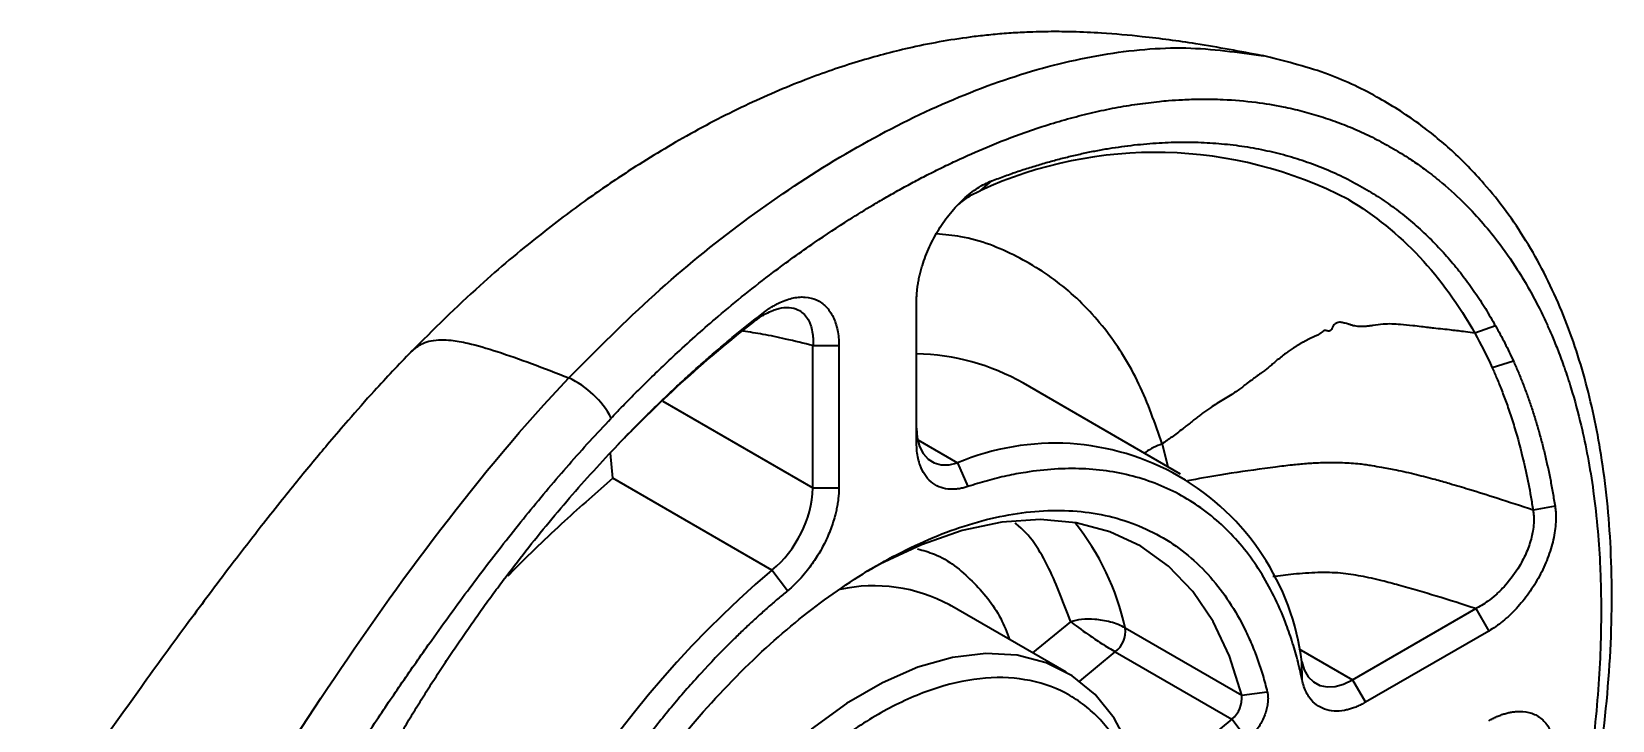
# Model space of a CAD drawing. Header units: millimetres. Extents: x 5 to 416, y 2 to 292.
# Drawn here: x 100.17 to 136.14, y 119.32 to 134.99 of the extents above; entities that cross this region are included whole.
import ezdxf

# ---------------------------------------------------------------- set-up
doc = ezdxf.new("R2010")
doc.units = ezdxf.units.MM

msp = doc.modelspace()

# ---------------------------------------------------------------- linework, layer by layer
at = {"color": 7, "linetype": 'Continuous', "lineweight": 35}
for p, q in [((121.74747, 131.36629), (122.01326, 131.59152)), ((120.3039, 125.62623), (120.3039, 128.86341)), ((116.82677, 128.59742), (116.65504, 128.42632)), ((133.47694, 128.29244), (133.00309, 128.12652)), ((117.94688, 127.8429), (118.53613, 127.8429)), ((117.94688, 124.60572), (117.94688, 127.8429)), ((118.53613, 127.8429), (118.53613, 124.60572)), ((133.88459, 127.49169), (133.40345, 127.34013)), ((126.31231, 124.92274), (122.7333, 126.98885)), ((114.52873, 126.57897), (117.94688, 124.60572)), ((120.32966, 125.69827), (121.23753, 125.17417)), ((125.89376, 125.60929), (126.02434, 125.08897)), ((113.39249, 124.82577), (113.34003, 125.39361)), ((117.01325, 122.73555), (113.39249, 124.82577)), ((121.23753, 125.17417), (121.47093, 124.63594)), ((117.94688, 124.60572), (118.53613, 124.60572)), ((134.83177, 124.19), (134.33133, 124.10028)), ((117.3691, 122.26801), (117.01325, 122.73555)), ((123.70835, 120.41207), (121.0567, 121.94283)), ((121.09275, 121.92169), (121.0567, 121.94283)), ((130.22097, 120.23953), (133.02846, 121.86026)), ((133.02846, 121.86026), (133.32309, 121.34995)), ((122.94778, 120.85113), (123.81066, 121.56106)), ((125.05091, 121.42066), (127.70256, 119.88989)), ((133.32309, 121.34995), (130.5156, 119.72922)), ((124.01566, 120.20909), (124.82626, 120.87601)), ((124.82626, 120.87601), (127.47791, 119.34524)), ((129.00373, 120.94223), (130.22097, 120.23953)), ((129.07462, 120.245), (129.06818, 120.65216)), ((130.22097, 120.23953), (130.5156, 119.72922)), ((127.70256, 119.88989), (128.2831, 119.96703)), ((127.47791, 119.34524), (125.74748, 117.92154)), ((127.8338, 118.87773), (127.47791, 119.34524))]:
    msp.add_line(p, q, dxfattribs=at)
at = {"color": 7, "linetype": 'Continuous', "lineweight": 35, "flags": 128}
for points in [[(120.3039, 125.9664), (120.32093, 125.74574), (120.37151, 125.55111), (120.45419, 125.38814), (120.56658, 125.26153), (120.70543, 125.17495), (120.86673, 125.13089), (121.04582, 125.13063), (121.23753, 125.17417)], [(127.70256, 119.88989), (127.42455, 120.77615), (127.05105, 121.56687), (126.58635, 122.25295), (126.03579, 122.8265), (125.40572, 123.28092), (124.70338, 123.61097), (123.93686, 123.81287), (123.11498, 123.88429), (122.24718, 123.82441), (121.34347, 123.63391), (120.41423, 123.31499), (119.47016, 122.87131), (119.12395, 122.67922)], [(125.14836, 118.71634), (124.80086, 119.36518), (124.36397, 119.90544), (123.84454, 120.32863), (123.25078, 120.62807), (122.59203, 120.79904), (121.87866, 120.83886), (121.12193, 120.7469), (120.33374, 120.5246), (119.52652, 120.17546), (118.71298, 119.705), (117.90593, 119.12061)], [(129.06818, 120.65216), (129.12631, 120.46434), (129.21607, 120.30935), (129.33486, 120.19166), (129.47926, 120.11468), (129.64508, 120.08063), (129.82754, 120.09048), (130.02137, 120.14397), (130.22097, 120.23953)]]:
    msp.add_lwpolyline(points, dxfattribs=at)
at = {"color": 7, "linetype": 'Continuous', "lineweight": 35}
for centre, radius, start, end in [((125.73555, 122.7017), 9.53834, 62.56712, 114.715352), ((120.18495, 122.48602), 5.17393, 60.492661, 88.682687), ((111.50011, 125.19713), 2.10889, 28.28356, 65.032694), ((123.4485, 119.96178), 5.66193, 7.003719, 112.985529), ((115.33997, 124.73901), 2.61031, 309.868435, 357.072954), ((119.32913, 120.16166), 5.85866, 12.409388, 38.614786), ((132.09518, 104.98592), 23.29193, 130.3547, 169.6453), ((119.33701, 118.77673), 3.60299, 61.491137, 102.391319), ((124.44869, 121.3504), 0.6063, 308.5166, 6.654361), ((127.10034, 119.81963), 0.6063, 308.5166, 6.654361)]:
    msp.add_arc(centre, radius, start, end, dxfattribs=at)
for points, knots in [([(128.17504, 134.43981), (127.67027, 134.53458), (126.76301, 134.70492), (125.53892, 134.86869), (124.60228, 134.95186), (123.90787, 134.9833), (123.3423, 134.98879), (122.86003, 134.97743), (122.39617, 134.95106), (121.98439, 134.91523), (121.27476, 134.83646), (120.27264, 134.66207), (119.02684, 134.3355), (117.79186, 133.91596), (116.46589, 133.35283), (115.09749, 132.6477), (113.86946, 131.90409), (112.75017, 131.14115), (111.61653, 130.28569), (110.25895, 129.14834), (109.30905, 128.20673), (108.78913, 127.69136)], [0, 0, 0, 0, 0.06607767, 0.11876494, 0.15876507, 0.18706352, 0.20826503, 0.23269764, 0.25105472, 0.26998873, 0.28941263, 0.36208629, 0.42204331, 0.48662159, 0.56091936, 0.63871049, 0.71194457, 0.76401758, 0.82576834, 0.90463688, 1, 1, 1, 1]), ([(112.39028, 127.10894), (113.03642, 127.75881), (114.32958, 129.0594), (116.36507, 130.70286), (118.43071, 132.09917), (120.50437, 133.20939), (122.55322, 134.02285), (124.54348, 134.51238), (126.44986, 134.68518), (127.61496, 134.51782), (128.1956, 134.43441)], [0, 0, 0, 0, 0.124968, 0.250103, 0.37539, 0.50070651, 0.62591221, 0.75093832, 0.87587704, 1, 1, 1, 1]), ([(112.93363, 90.93529), (113.47369, 91.01107), (114.50289, 91.15547), (115.99611, 91.60781), (117.29235, 92.11907), (118.42011, 92.65812), (119.4763, 93.23616), (120.63764, 93.95268), (121.90205, 94.83438), (123.15073, 95.82232), (124.19526, 96.7418), (125.04469, 97.55071), (125.91983, 98.44096), (126.96457, 99.59337), (128.16826, 101.06169), (129.37273, 102.70185), (130.61818, 104.5912), (131.86943, 106.74294), (133.08474, 109.18149), (134.01218, 111.41387), (134.66327, 113.29452), (135.10931, 114.81225), (135.4937, 116.3781), (135.87211, 118.38473), (136.12615, 120.74164), (136.14146, 123.18362), (135.9265, 125.29475), (135.5333, 127.12922), (134.96862, 128.76826), (134.33306, 130.00514), (133.72448, 130.90792), (133.16879, 131.60254), (132.50805, 132.2791), (131.69668, 132.94427), (130.74119, 133.54907), (129.56558, 134.09907), (128.65485, 134.32217), (128.17304, 134.44021)], [0, 0, 0, 0, 0.034025, 0.0648418, 0.09084702, 0.11218801, 0.13261117, 0.15437524, 0.18222703, 0.20939677, 0.23121694, 0.2476535, 0.26356388, 0.28809733, 0.31742462, 0.34732611, 0.37669388, 0.41518875, 0.45440699, 0.49431829, 0.52077989, 0.54297717, 0.5659276, 0.59510399, 0.63950997, 0.6824503, 0.72173413, 0.75598074, 0.79095844, 0.82706068, 0.84485277, 0.86308929, 0.88706416, 0.9095099, 0.93580275, 0.96603716, 1, 1, 1, 1]), ([(125.82821, 133.39896), (125.89824, 133.40554), (126.07394, 133.42206), (126.3879, 133.44217), (126.80277, 133.45465), (127.36398, 133.44495), (127.99166, 133.39182), (128.58872, 133.29423), (129.08089, 133.18135), (129.50785, 133.05888), (129.92485, 132.91458), (130.33085, 132.74838), (130.7262, 132.56262), (130.97973, 132.42114), (131.10639, 132.35047)], [0, 0, 0, 0, 0.03558279, 0.08928073, 0.16102703, 0.25075091, 0.38510435, 0.49998242, 0.58313496, 0.66646808, 0.74990247, 0.83335711, 0.91675023, 1, 1, 1, 1]), ([(119.58813, 131.204), (119.68523, 131.25956), (119.88441, 131.37353), (120.19052, 131.54096), (120.51123, 131.71004), (120.84621, 131.879), (121.31433, 132.10405), (121.95862, 132.38951), (122.65785, 132.65927), (123.28836, 132.8698), (123.80425, 133.02132), (124.31702, 133.15094), (124.82628, 133.25775), (125.33132, 133.34355), (125.66269, 133.3805), (125.82821, 133.39896)], [0, 0, 0, 0, 0.04552136, 0.09337935, 0.14355198, 0.19601199, 0.2507263, 0.36376574, 0.50000406, 0.58284413, 0.66581167, 0.74899961, 0.83250353, 0.91633401, 1, 1, 1, 1]), ([(122.01326, 131.59152), (122.11448, 131.6296), (122.31672, 131.70569), (122.61844, 131.81028), (122.91853, 131.90771), (123.2169, 131.9973), (123.51358, 132.07925), (123.80856, 132.15349), (124.10183, 132.22005), (124.39341, 132.2789), (124.68329, 132.3301), (124.97143, 132.37347), (125.25804, 132.4097), (125.44735, 132.42732), (125.5421, 132.43615)], [0, 0, 0, 0, 0.08362953, 0.16709773, 0.25043663, 0.33367842, 0.41685542, 0.5, 0.58314458, 0.66632158, 0.74956337, 0.83290227, 0.91637047, 1, 1, 1, 1]), ([(125.5421, 132.43615), (125.6356, 132.44342), (125.82246, 132.45796), (126.09953, 132.47005), (126.37391, 132.475), (126.64539, 132.4721), (126.91403, 132.46155), (127.17981, 132.4433), (127.44273, 132.41735), (127.70281, 132.38371), (127.96002, 132.34238), (128.29883, 132.27708), (128.71369, 132.17657), (129.19692, 132.02595), (129.66455, 131.84475), (130.1181, 131.6356), (130.40678, 131.47127), (130.55129, 131.389)], [0, 0, 0, 0, 0.05011098, 0.10014671, 0.15012618, 0.20006847, 0.24999268, 0.29991795, 0.34986341, 0.39984816, 0.44989128, 0.50001174, 0.60015384, 0.70007086, 0.79991556, 0.89984103, 1, 1, 1, 1]), ([(131.10639, 132.35047), (131.1735, 132.31104), (131.32612, 132.22136), (131.57659, 132.06037), (131.87377, 131.85245), (132.27096, 131.54413), (132.70703, 131.15315), (133.14679, 130.68921), (133.56505, 130.17983), (133.93082, 129.65708), (134.24187, 129.13618), (134.46861, 128.71107), (134.59742, 128.43484), (134.65701, 128.30706)], [0, 0, 0, 0, 0.04467291, 0.10160307, 0.17075455, 0.25230752, 0.38838545, 0.50197838, 0.60906196, 0.75063231, 0.84543864, 0.92849923, 1, 1, 1, 1]), ([(120.3039, 128.86341), (120.30433, 128.89943), (120.30518, 128.97122), (120.31344, 129.08238), (120.32682, 129.19544), (120.34583, 129.3107), (120.37031, 129.42807), (120.40033, 129.54758), (120.46458, 129.76772), (120.58679, 130.08892), (120.80387, 130.49535), (121.06859, 130.86724), (121.31954, 131.13393), (121.52962, 131.31325), (121.69078, 131.42863), (121.85302, 131.52492), (121.96003, 131.5694), (122.01326, 131.59152)], [0, 0, 0, 0, 0.0358545, 0.07147893, 0.10700209, 0.14255389, 0.17826391, 0.21426001, 0.25066708, 0.3762564, 0.50035628, 0.62539753, 0.75022797, 0.81281205, 0.8750377, 0.9378465, 1, 1, 1, 1]), ([(121.25584, 131.05141), (121.33293, 131.11594), (121.49629, 131.25269), (121.66067, 131.32703), (121.74747, 131.36629)], [0, 0, 0, 0, 0.471944102, 1, 1, 1, 1]), ([(130.55129, 131.389), (130.61725, 131.34894), (130.74909, 131.26885), (130.94206, 131.14089), (131.13137, 131.00729), (131.31667, 130.86749), (131.49805, 130.72164), (131.67549, 130.5697), (131.849, 130.41168), (132.01858, 130.24757), (132.22823, 130.03217), (132.47293, 129.75905), (132.74616, 129.42019), (133.00477, 129.06293), (133.25012, 128.68881), (133.4013, 128.42464), (133.47695, 128.29244)], [0, 0, 0, 0, 0.05563539, 0.11120843, 0.16673735, 0.2222404, 0.27773587, 0.33324205, 0.38877722, 0.44435965, 0.50000752, 0.60010252, 0.70004265, 0.7999345, 0.89988477, 1, 1, 1, 1]), ([(113.35723, 126.1964), (113.43504, 126.27805), (113.60099, 126.4522), (113.8676, 126.72445), (114.1673, 127.02344), (114.50068, 127.34672), (115.04153, 127.85521), (115.67764, 128.41927), (116.40499, 129.02029), (117.1345, 129.58828), (117.92567, 130.15906), (118.68585, 130.66031), (119.22293, 130.99102), (119.49514, 131.14977), (119.58813, 131.204)], [0, 0, 0, 0, 0.0394614, 0.08416537, 0.13408154, 0.18918369, 0.24945201, 0.40021465, 0.49812837, 0.59869329, 0.74777272, 0.87220546, 0.95634824, 1, 1, 1, 1]), ([(130.12995, 131.16746), (130.72374, 130.81406), (131.26557, 130.37562), (132.22747, 129.35229), (132.64753, 128.76756), (133.00309, 128.12634)], [0, 0, 0, 0, 0.5, 0.5, 1, 1, 1, 1]), ([(125.89369, 125.60943), (125.73021, 126.07621), (125.39852, 127.02326), (124.65265, 128.20473), (123.72365, 129.19047), (122.60121, 129.90346), (121.60115, 130.3072), (120.94294, 130.36791), (120.75587, 130.38517)], [0, 0, 0, 0, 0.17778553, 0.36071304, 0.54733324, 0.73600424, 0.92497215, 1, 1, 1, 1]), ([(116.82677, 128.59742), (116.85324, 128.61753), (116.90627, 128.6578), (116.98679, 128.71171), (117.06803, 128.76084), (117.17604, 128.81867), (117.31056, 128.87731), (117.52073, 128.94056), (117.77184, 128.96346), (118.03656, 128.89746), (118.25369, 128.74147), (118.38694, 128.5447), (118.4641, 128.35491), (118.50549, 128.19738), (118.53181, 128.02742), (118.5347, 127.90425), (118.53613, 127.8429)], [0, 0, 0, 0, 0.03102398, 0.06213677, 0.09345157, 0.12507939, 0.18722641, 0.24999275, 0.37491616, 0.49995583, 0.62387746, 0.74982507, 0.81238418, 0.87489801, 0.93769101, 1, 1, 1, 1]), ([(113.58454, 125.67029), (113.67991, 125.76897), (113.87048, 125.96615), (114.15885, 126.25509), (114.44871, 126.53862), (114.74024, 126.81629), (115.03341, 127.08821), (115.32821, 127.35437), (115.62466, 127.61475), (115.92274, 127.8694), (116.22247, 128.11815), (116.52378, 128.36159), (116.72571, 128.51877), (116.82677, 128.59742)], [0, 0, 0, 0, 0.09117285, 0.18218761, 0.27307923, 0.36388279, 0.45463348, 0.54536652, 0.63611721, 0.72692077, 0.81781239, 0.90882715, 1, 1, 1, 1]), ([(116.65504, 128.42632), (116.68099, 128.44565), (116.73593, 128.48655), (116.8237, 128.54257), (116.93556, 128.60442), (117.05387, 128.65515), (117.22082, 128.70466), (117.41055, 128.72186), (117.64134, 128.66094), (117.79265, 128.52069), (117.87244, 128.36862), (117.91252, 128.25555), (117.93891, 128.13103), (117.9512, 127.98362), (117.94824, 127.88735), (117.94688, 127.8429)], [0, 0, 0, 0, 0.037380314, 0.07912144, 0.125278047, 0.197287666, 0.250256552, 0.375300661, 0.500208193, 0.680667629, 0.749743314, 0.792225219, 0.874726711, 0.942154239, 1, 1, 1, 1]), ([(117.94688, 127.8429), (117.73863, 127.89455), (117.35673, 127.98926), (116.82328, 128.10282), (116.50231, 128.14952), (116.35051, 128.1716)], [0, 0, 0, 0, 0.38727915, 0.71019664, 1, 1, 1, 1]), ([(133.00308, 128.12633), (132.9323, 128.13632), (132.75671, 128.16109), (132.44643, 128.19996), (132.16939, 128.22928), (131.94075, 128.25428), (131.78096, 128.27362), (131.56712, 128.29937), (131.3395, 128.32263), (131.11227, 128.33853), (130.90184, 128.33187), (130.73656, 128.3083), (130.60239, 128.2873), (130.51639, 128.27956), (130.4323, 128.27663), (130.35234, 128.27905), (130.27789, 128.28758), (130.2212, 128.3023), (130.18006, 128.31636), (130.14781, 128.3263), (130.10672, 128.33871), (130.06175, 128.35158), (130.01199, 128.3639), (129.96778, 128.37188), (129.91617, 128.37634), (129.86382, 128.36233), (129.811, 128.32966), (129.77867, 128.28864), (129.76012, 128.25119), (129.75023, 128.22478), (129.73798, 128.20267), (129.72333, 128.18283), (129.69283, 128.168), (129.65237, 128.17818), (129.62446, 128.18661), (129.60329, 128.1876), (129.5826, 128.18459), (129.56252, 128.1777), (129.53497, 128.15901), (129.50895, 128.13364), (129.47944, 128.1109), (129.4617, 128.09855), (129.44148, 128.08829), (129.41241, 128.07718), (129.37729, 128.06141), (129.34296, 128.04598), (129.3099, 128.03052), (129.27793, 128.01515), (129.24702, 127.99988), (129.21714, 127.98473), (129.18825, 127.96972), (129.16031, 127.95487), (129.13329, 127.9402), (129.10717, 127.92573), (129.08192, 127.91148), (129.05753, 127.89747), (129.03396, 127.88371), (129.01121, 127.87022), (128.98927, 127.85701), (128.96812, 127.8441), (128.94775, 127.83151), (128.92815, 127.81925), (128.90932, 127.80733), (128.89125, 127.79576), (128.8483, 127.76797), (128.78562, 127.72601), (128.65374, 127.63232), (128.53011, 127.53279), (128.4044, 127.42647), (128.32592, 127.35921), (128.24538, 127.29274), (128.15482, 127.22504), (128.0537, 127.15189), (127.94107, 127.07244), (127.85321, 127.00769), (127.79231, 126.96108), (127.74307, 126.92082), (127.67158, 126.86463), (127.56458, 126.79038), (127.43608, 126.70688), (127.24068, 126.58851), (127.02493, 126.45749), (126.83653, 126.32858), (126.7242, 126.23699), (126.63749, 126.16883), (126.54827, 126.0984), (126.45595, 126.02606), (126.35057, 125.94361), (126.23572, 125.85512), (126.11653, 125.76613), (126.0039, 125.68492), (125.93066, 125.63463), (125.89376, 125.60929)], [0, 0, 0, 0, 0.028505655, 0.070710073, 0.12559428, 0.141158779, 0.162230976, 0.18850531, 0.224592544, 0.251097112, 0.277870717, 0.313198693, 0.326296614, 0.338245871, 0.349142707, 0.359425759, 0.367872371, 0.374916906, 0.378051614, 0.381624187, 0.385622066, 0.391675289, 0.396491771, 0.401998551, 0.406300153, 0.413816212, 0.424382258, 0.437642522, 0.443514484, 0.449043032, 0.454253486, 0.457979649, 0.462936523, 0.467833194, 0.470015313, 0.472196557, 0.474590216, 0.477532197, 0.480661583, 0.490075265, 0.495713875, 0.498167824, 0.499907631, 0.505248549, 0.510415707, 0.515416273, 0.520256826, 0.524943386, 0.529481444, 0.533875997, 0.53813157, 0.54225225, 0.546241711, 0.550103244, 0.553839777, 0.557453907, 0.560947916, 0.564323804, 0.567583301, 0.570727897, 0.573758857, 0.576677241, 0.579483926, 0.582179621, 0.584764882, 0.598735432, 0.610388412, 0.644940586, 0.657683321, 0.670645543, 0.682432867, 0.694873801, 0.709822023, 0.725093954, 0.741435171, 0.746714078, 0.751072159, 0.763189394, 0.777490323, 0.79415005, 0.813299267, 0.851396184, 0.875518984, 0.887247615, 0.899320814, 0.911743655, 0.924521505, 0.937660031, 0.955386332, 0.97161296, 0.98569964, 1, 1, 1, 1]), ([(133.47695, 128.29244), (133.51316, 128.22787), (133.58551, 128.09887), (133.68916, 127.90022), (133.78938, 127.69844), (133.85288, 127.56056), (133.88459, 127.49169)], [0, 0, 0, 0, 0.25082447, 0.5010528, 0.75075463, 1, 1, 1, 1]), ([(134.65701, 128.30706), (134.69547, 128.22039), (134.78023, 128.02939), (134.91018, 127.70699), (135.05264, 127.32012), (135.23579, 126.76048), (135.41745, 126.09014), (135.58391, 125.30394), (135.71306, 124.50549), (135.80691, 123.66421), (135.85814, 122.87701), (135.87755, 122.26699), (135.87914, 121.93284), (135.87974, 121.8052)], [0, 0, 0, 0, 0.04771579, 0.10516374, 0.17238101, 0.2494447, 0.38846995, 0.49812338, 0.61580802, 0.74777177, 0.86401996, 0.94805474, 1, 1, 1, 1]), ([(108.80167, 127.70447), (108.52026, 127.4086), (108.03354, 126.89685), (107.42068, 126.20232), (106.97209, 125.67849), (106.59841, 125.23172), (106.23951, 124.79437), (105.85359, 124.3163), (105.32824, 123.65346), (104.61621, 122.73163), (103.68671, 121.48952), (102.61, 120.00817), (101.42714, 118.34109), (100.59514, 117.17528), (100.16687, 116.57519)], [0, 0, 0, 0, 0.08667356, 0.14991151, 0.19618072, 0.2332066, 0.27343042, 0.31678428, 0.36618565, 0.45379282, 0.56483914, 0.69633647, 0.84369113, 1, 1, 1, 1]), ([(108.80497, 127.70085), (108.88476, 127.77259), (109.05503, 127.92565), (109.38612, 127.98568), (109.74805, 127.96682), (110.16209, 127.89137), (110.77544, 127.71145), (111.55058, 127.43654), (112.1055, 127.22005), (112.39028, 127.10894)], [0, 0, 0, 0, 0.141380383, 0.301667902, 0.370559463, 0.473725199, 0.636376097, 0.813399019, 1, 1, 1, 1]), ([(133.40345, 127.34013), (133.43875, 127.25996), (133.513, 127.09134), (133.62273, 126.8184), (133.73625, 126.51324), (133.85107, 126.17348), (134.00461, 125.6683), (134.15243, 125.07844), (134.26701, 124.50207), (134.31496, 124.20257), (134.33133, 124.10028)], [0, 0, 0, 0, 0.08283381, 0.17423521, 0.27420358, 0.38276036, 0.49995435, 0.74664222, 0.91346971, 1, 1, 1, 1]), ([(133.88459, 127.49169), (133.92069, 127.41022), (133.99289, 127.24726), (134.09467, 126.99599), (134.19168, 126.73973), (134.28345, 126.47797), (134.3701, 126.21086), (134.45161, 125.93835), (134.52798, 125.66047), (134.59921, 125.37719), (134.66532, 125.08855), (134.72619, 124.79444), (134.78229, 124.49525), (134.81526, 124.29188), (134.83177, 124.19)], [0, 0, 0, 0, 0.08265137, 0.1653247, 0.24805084, 0.3308606, 0.4137847, 0.49685372, 0.5800981, 0.66354805, 0.7472336, 0.83118451, 0.91543025, 1, 1, 1, 1]), ([(108.02011, 119.32708), (108.12293, 119.48008), (108.32853, 119.78605), (108.64038, 120.2419), (108.95475, 120.69531), (109.30856, 121.1978), (109.8433, 121.94156), (110.42533, 122.72164), (111.01835, 123.48331), (111.47055, 124.0466), (111.92948, 124.60001), (112.39556, 125.14236), (112.86847, 125.67411), (113.18961, 126.01734), (113.35031, 126.18909)], [0, 0, 0, 0, 0.0625784, 0.1251445, 0.18771638, 0.25028726, 0.3344783, 0.50030925, 0.58354707, 0.66676167, 0.74997523, 0.8332209, 0.91654348, 1, 1, 1, 1]), ([(108.53301, 118.95827), (108.60606, 119.08149), (108.75205, 119.32774), (108.976, 119.69359), (109.20335, 120.05642), (109.43446, 120.41602), (109.66923, 120.77244), (109.9077, 121.12567), (110.14985, 121.47572), (110.39568, 121.82257), (110.6452, 122.16624), (110.98246, 122.61975), (111.41172, 123.17666), (111.93831, 123.82798), (112.47601, 124.46104), (113.024, 125.07767), (113.39755, 125.4726), (113.58454, 125.67029)], [0, 0, 0, 0, 0.050109666, 0.10014493, 0.150124586, 0.20006749, 0.249992539, 0.299918653, 0.349864747, 0.399849715, 0.449892408, 0.500011612, 0.600151983, 0.700069856, 0.799916288, 0.899842663, 1, 1, 1, 1]), ([(121.47093, 124.63594), (121.43921, 124.62613), (121.37597, 124.60656), (121.28336, 124.58752), (121.193, 124.57625), (121.10501, 124.57346), (120.97307, 124.58189), (120.80628, 124.62459), (120.62657, 124.7364), (120.48126, 124.90038), (120.38935, 125.08742), (120.33661, 125.27278), (120.30894, 125.44182), (120.30558, 125.56462), (120.3039, 125.62623)], [0, 0, 0, 0, 0.048729019, 0.097150143, 0.145476293, 0.193921642, 0.242698794, 0.371291517, 0.500037944, 0.628630703, 0.757377168, 0.838383315, 0.918926898, 1, 1, 1, 1]), ([(125.89369, 125.60943), (125.7603, 125.55493), (125.61462, 125.49541), (125.50106, 125.40428), (125.49147, 125.39659)], [0, 0, 0, 0, 0.91560418, 1, 1, 1, 1]), ([(134.33122, 124.10084), (134.05777, 124.19155), (133.57359, 124.35217), (132.9365, 124.55212), (132.52001, 124.67641), (132.26306, 124.74985), (132.01582, 124.81825), (131.6676, 124.90819), (131.26466, 125.00411), (130.92512, 125.06614), (130.69947, 125.10149), (130.53447, 125.13196), (130.31157, 125.15663), (129.96346, 125.18159), (129.55167, 125.1805), (129.16956, 125.15806), (128.82773, 125.12575), (128.51551, 125.08683), (127.96618, 125.01226), (127.29374, 124.91915), (126.71283, 124.81232), (126.46695, 124.76711)], [0, 0, 0, 0, 0.11285826, 0.19983571, 0.25972038, 0.28091237, 0.30269346, 0.35823517, 0.41837792, 0.45989559, 0.48725225, 0.50294586, 0.52098776, 0.56933746, 0.6294007, 0.66841557, 0.70653124, 0.75270747, 0.78184567, 0.90765945, 1, 1, 1, 1]), ([(113.39249, 124.82577), (113.02655, 124.50543), (112.26029, 123.83465), (111.45246, 123.06662), (111.02839, 122.62568), (111.00287, 122.59914)], [0, 0, 0, 0, 0.46209787, 0.96762456, 1, 1, 1, 1]), ([(129.07462, 120.245), (129.0583, 120.32147), (129.02568, 120.47433), (128.97025, 120.69804), (128.91011, 120.91746), (128.84478, 121.13221), (128.77439, 121.34238), (128.64636, 121.69105), (128.44133, 122.1591), (128.12805, 122.7166), (127.76684, 123.22375), (127.21951, 123.82959), (126.42472, 124.4357), (125.5026, 124.82108), (124.70433, 124.99231), (124.08468, 125.05166), (123.44517, 125.04427), (122.86685, 124.98022), (122.3551, 124.88353), (121.91629, 124.77663), (121.61945, 124.68286), (121.47093, 124.63594)], [0, 0, 0, 0, 0.02009421, 0.04016841, 0.06023337, 0.08029983, 0.10037855, 0.12048027, 0.18260817, 0.24476352, 0.30823471, 0.37173395, 0.50000399, 0.62827402, 0.69174521, 0.75524445, 0.81737235, 0.8795277, 0.91969348, 0.9598222, 1, 1, 1, 1]), ([(118.53613, 124.60572), (118.53553, 124.56777), (118.53431, 124.49211), (118.5244, 124.37462), (118.50854, 124.25491), (118.48616, 124.13262), (118.44191, 123.94046), (118.35884, 123.67523), (118.21359, 123.3436), (118.03382, 123.02418), (117.84954, 122.76409), (117.6777, 122.56047), (117.52672, 122.40361), (117.42176, 122.31331), (117.3691, 122.26801)], [0, 0, 0, 0, 0.048729019, 0.097150143, 0.145476293, 0.193921642, 0.242698794, 0.371291517, 0.500037944, 0.628630703, 0.757377168, 0.838383315, 0.918926898, 1, 1, 1, 1]), ([(128.2831, 114.87247), (128.26465, 114.77869), (128.22777, 114.59127), (128.16585, 114.30853), (128.09916, 114.02493), (128.02722, 113.74035), (127.95016, 113.45483), (127.86795, 113.16834), (127.70293, 112.62536), (127.42774, 111.82367), (126.99489, 110.75721), (126.49384, 109.69085), (125.73064, 108.27175), (124.62639, 106.56656), (123.12116, 104.73007), (121.51418, 103.18583), (119.89284, 101.98929), (118.30341, 101.13905), (116.74696, 100.61848), (115.22811, 100.44673), (113.79767, 100.66735), (112.53929, 101.29988), (111.52428, 102.32161), (110.79888, 103.6697), (110.37764, 105.25318), (110.24214, 107.00492), (110.37764, 108.91311), (110.79888, 110.98295), (111.52428, 113.16857), (112.53929, 115.3622), (113.79767, 117.44763), (115.22811, 119.3198), (116.74696, 120.90167), (118.30341, 122.17815), (119.89284, 123.16302), (121.51418, 123.83843), (123.12116, 124.14957), (124.62639, 124.051), (125.73056, 123.62077), (126.49378, 123.08287), (126.99476, 122.59508), (127.42771, 122.02834), (127.72752, 121.50093), (127.9318, 121.0507), (128.06538, 120.70526), (128.18433, 120.34545), (128.25015, 120.09325), (128.2831, 119.96703)], [0, 0, 0, 0, 0.00421646, 0.008426891, 0.012633794, 0.016839678, 0.021047051, 0.025258422, 0.029476289, 0.044955793, 0.060441179, 0.07646321, 0.092491094, 0.125075916, 0.157660737, 0.189676013, 0.220609673, 0.250050857, 0.27949204, 0.310425701, 0.342440976, 0.375025798, 0.40761062, 0.439625895, 0.470559556, 0.500000739, 0.529441923, 0.560375584, 0.592390859, 0.624975681, 0.657560503, 0.689575778, 0.720509438, 0.749950622, 0.779391806, 0.810325466, 0.842340741, 0.874925563, 0.907510385, 0.923532416, 0.939560299, 0.955039803, 0.970525189, 0.977899538, 0.985261157, 0.992623495, 1, 1, 1, 1]), ([(134.33133, 124.10028), (134.33538, 124.07271), (134.34395, 124.01432), (134.34922, 123.91616), (134.34716, 123.78626), (134.33085, 123.64048), (134.28556, 123.42199), (134.19409, 123.15044), (134.00211, 122.77369), (133.7808, 122.47188), (133.58832, 122.2692), (133.45432, 122.14575), (133.31645, 122.03572), (133.16353, 121.93324), (133.07117, 121.88334), (133.02846, 121.86026)], [0, 0, 0, 0, 0.03734826, 0.07909585, 0.1252966, 0.19697875, 0.25028451, 0.37531896, 0.50022871, 0.68104844, 0.74975193, 0.79165399, 0.8747311, 0.94207498, 1, 1, 1, 1]), ([(134.83177, 124.19), (134.83586, 124.16182), (134.84406, 124.10538), (134.85025, 124.01607), (134.85196, 123.92338), (134.84776, 123.79643), (134.83099, 123.63171), (134.78028, 123.36025), (134.67423, 123.0098), (134.48461, 122.59552), (134.24111, 122.205), (134.00437, 121.91496), (133.80173, 121.70917), (133.64485, 121.57097), (133.48477, 121.44826), (133.37684, 121.38263), (133.32309, 121.34995)], [0, 0, 0, 0, 0.03103215, 0.06215102, 0.09346945, 0.12509808, 0.18725097, 0.25001618, 0.37493684, 0.4999705, 0.62388863, 0.74983038, 0.81238744, 0.87490063, 0.93769135, 1, 1, 1, 1]), ([(123.81066, 121.56106), (123.656, 121.9751), (123.33904, 122.82362), (122.88033, 123.55638), (122.5531, 123.79845), (122.54647, 123.80335)], [0, 0, 0, 0, 0.4828374, 0.9895124, 1, 1, 1, 1]), ([(120.32527, 123.21995), (120.45617, 123.18399), (120.93301, 123.05302), (121.5765, 122.51592), (122.14968, 121.84986), (122.35748, 121.31858), (122.42148, 121.15496)], [0, 0, 0, 0, 0.13629238, 0.49648609, 0.84492996, 1, 1, 1, 1]), ([(133.02846, 121.86026), (132.72896, 121.95657), (132.14993, 122.14277), (131.43536, 122.3502), (130.86637, 122.50504), (130.42999, 122.60163), (129.94261, 122.6779), (129.42067, 122.68715), (128.90465, 122.64948), (128.5656, 122.60701), (128.40997, 122.58752)], [0, 0, 0, 0, 0.20789526, 0.40193893, 0.48499213, 0.58925031, 0.68520498, 0.78963444, 0.90343634, 1, 1, 1, 1]), ([(117.3691, 122.26801), (117.29472, 122.20623), (117.14604, 122.08273), (116.9246, 121.89089), (116.70452, 121.69438), (116.4859, 121.49274), (116.26871, 121.28607), (115.90276, 120.92698), (115.39495, 120.39706), (114.75554, 119.66617), (114.13579, 118.89129), (113.33752, 117.79841), (112.41532, 116.34824), (111.6206, 114.82463), (111.07325, 113.58684), (110.71208, 112.6628), (110.39877, 111.74344), (110.16512, 110.94074), (109.99302, 110.25044), (109.86623, 109.67053), (109.79904, 109.28895), (109.76542, 109.09804)], [0, 0, 0, 0, 0.02009421, 0.04016841, 0.06023337, 0.08029983, 0.10037855, 0.12048027, 0.18260817, 0.24476352, 0.30823471, 0.37173395, 0.50000399, 0.62827402, 0.69174521, 0.75524445, 0.81737235, 0.8795277, 0.91969348, 0.9598222, 1, 1, 1, 1]), ([(125.05091, 121.42066), (124.9544, 121.47637), (124.83447, 121.52235), (124.59296, 121.58665), (124.4737, 121.60523), (124.14195, 121.63054), (123.95472, 121.60841), (123.81066, 121.56106)], [0, 0, 0, 0, 0.25, 0.25, 0.5, 0.5, 1, 1, 1, 1]), ([(135.87974, 121.8052), (135.87934, 121.69835), (135.87815, 121.38409), (135.86052, 120.75266), (135.80974, 119.89769), (135.71437, 118.92557), (135.59527, 118.04743), (135.46718, 117.27624), (135.33957, 116.60626), (135.19516, 115.93277), (135.03347, 115.25563), (134.85595, 114.5752), (134.72335, 114.11955), (134.65701, 113.8916)], [0, 0, 0, 0, 0.043267045, 0.127259967, 0.252211675, 0.379072799, 0.501958217, 0.585264853, 0.668287088, 0.751200241, 0.834085862, 0.916999865, 1, 1, 1, 1]), ([(123.81066, 121.56106), (123.90586, 121.48611), (124.04282, 121.38536), (124.30893, 121.20234), (124.40806, 121.1359), (124.6193, 120.99995), (124.72975, 120.93172), (124.82627, 120.87601)], [0, 0, 0, 0, 0.5, 0.5, 0.75, 0.75, 1, 1, 1, 1]), ([(125.41034, 117.54926), (125.39523, 117.60587), (125.36502, 117.71899), (125.31367, 117.88311), (125.25796, 118.04292), (125.19744, 118.19804), (125.13224, 118.34858), (125.01243, 118.59866), (124.81964, 118.92834), (124.52347, 119.30603), (124.18158, 119.63034), (123.66199, 119.98655), (122.91207, 120.26839), (121.89221, 120.3253), (120.80507, 120.10672), (119.7093, 119.6435), (118.63586, 118.97247), (117.58545, 118.10559), (116.56124, 117.03372), (115.59733, 115.76711), (114.74983, 114.35804), (114.17873, 113.11972), (113.81785, 112.12597), (113.5999, 111.39639), (113.43204, 110.68257), (113.32837, 110.0741), (113.26949, 109.56185), (113.23855, 109.14002), (113.23474, 108.8677), (113.23283, 108.73141)], [0, 0, 0, 0, 0.009837945, 0.019661006, 0.02947709, 0.039294124, 0.04912003, 0.058962712, 0.08991495, 0.120884632, 0.152914626, 0.184961969, 0.250101552, 0.315241135, 0.379249668, 0.441109519, 0.500002927, 0.558896335, 0.620756187, 0.684764719, 0.749904302, 0.815043886, 0.847073878, 0.879121218, 0.910073458, 0.941043142, 0.960702213, 0.980333349, 1, 1, 1, 1]), ([(130.5156, 119.72922), (130.48304, 119.71113), (130.41813, 119.67505), (130.32135, 119.63063), (130.2256, 119.59367), (130.1309, 119.56484), (129.98661, 119.53264), (129.79845, 119.51995), (129.58388, 119.56381), (129.39714, 119.6636), (129.26403, 119.79955), (129.17361, 119.9458), (129.11325, 120.08529), (129.08752, 120.19165), (129.07462, 120.245)], [0, 0, 0, 0, 0.048729019, 0.097150143, 0.145476293, 0.193921642, 0.242698794, 0.371291517, 0.500037944, 0.628630703, 0.757377168, 0.838383315, 0.918926898, 1, 1, 1, 1]), ([(128.30054, 119.81276), (128.30016, 119.79377), (128.2994, 119.75591), (128.2932, 119.69662), (128.28327, 119.63591), (128.26418, 119.55092), (128.22965, 119.44063), (128.17158, 119.30805), (128.09968, 119.18016), (128.01721, 119.06413), (127.92806, 118.96064), (127.86524, 118.90538), (127.8338, 118.87773)], [0, 0, 0, 0, 0.060816645, 0.121264042, 0.181758873, 0.242716844, 0.371216565, 0.500100663, 0.628600477, 0.757484668, 0.878647978, 1, 1, 1, 1]), ([(133.32309, 119.30859), (133.35401, 119.32595), (133.41565, 119.36056), (133.50763, 119.40416), (133.5987, 119.44133), (133.68888, 119.47151), (133.77814, 119.49486), (133.86649, 119.51132), (134.0248, 119.52876), (134.24161, 119.51326), (134.48493, 119.4038), (134.67476, 119.20855), (134.78059, 118.98058), (134.83126, 118.76775), (134.85099, 118.59339), (134.8537, 118.40792), (134.83905, 118.27603), (134.83177, 118.21043)], [0, 0, 0, 0, 0.03585087, 0.07147306, 0.10699491, 0.14254586, 0.17825505, 0.2142499, 0.25065483, 0.37624748, 0.50034838, 0.62539018, 0.75022334, 0.81280861, 0.87503583, 0.93784512, 1, 1, 1, 1]), ([(104.15273, 113.20605), (104.24711, 113.35687), (104.56737, 113.86864), (105.05911, 114.66686), (105.59902, 115.54402), (106.02698, 116.23367), (106.49141, 116.97399), (107.01133, 117.79116), (107.55487, 118.62837), (107.88848, 119.1294), (108.02011, 119.32708)], [0, 0, 0, 0, 0.07367964, 0.25001868, 0.38807596, 0.50004097, 0.58605286, 0.75002826, 0.90137121, 1, 1, 1, 1])]:
    msp.add_open_spline(points, degree=3, knots=knots, dxfattribs=at)
for points in [[(113.4723, 125.55293), (114.50727, 126.63204), (115.581, 127.59829), (116.65449, 128.42699)], [(133.00314, 128.12627), (133.14576, 127.87608), (133.27937, 127.61419), (133.40345, 127.34013)], [(103.03865, 113.90904), (104.93951, 116.9748), (108.31514, 122.81312), (112.39028, 127.10894)], [(113.35723, 126.1964), (113.35492, 126.19396), (113.35262, 126.19153), (113.35031, 126.18909)], [(128.2831, 119.96703), (128.28819, 119.94288), (128.29836, 119.89459), (128.29981, 119.84004), (128.30054, 119.81276)]]:
    msp.add_open_spline(points, degree=3, dxfattribs=at)

doc.saveas('drawing.dxf')
